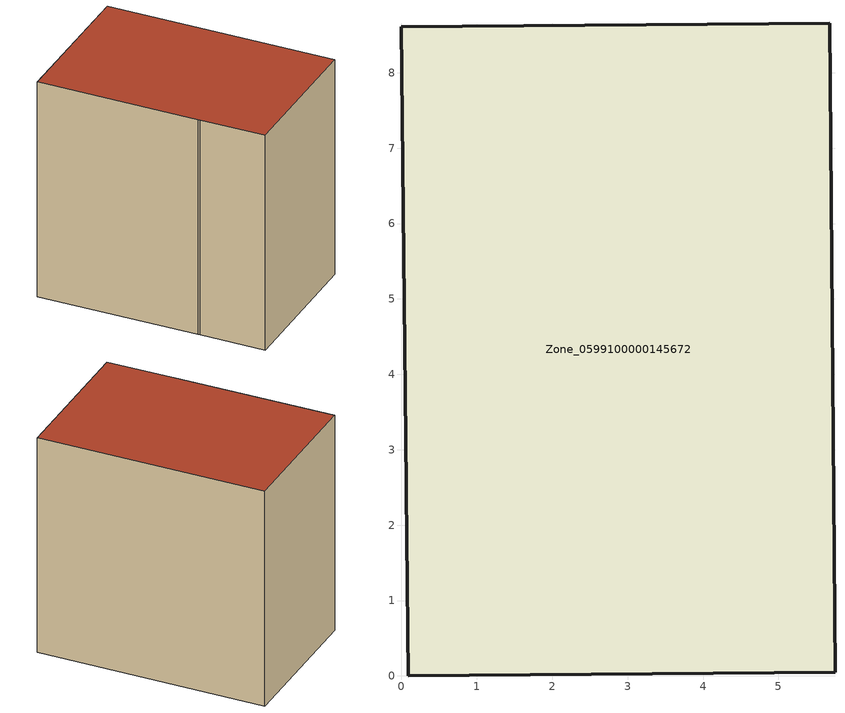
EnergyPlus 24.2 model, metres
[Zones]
Zone_0599100000145672
 floor ground (C_G): 0.09,0 0.06,2.44 0.07,2.54 0,8.61 5.68,8.66 5.75,0.05 z0
 wall outside (C_F): 0.09,0 5.75,0.05 5.68,8.66 0,8.61 0.07,2.54 0.06,2.44 0.09,0 z0:8.52
 roof outside (C_R): 0.06,2.44 0.09,0 5.75,0.05 5.68,8.66 0,8.61 0.07,2.54 z8.52
[BUILDING]
Pand.0599100000145672: North Axis=0; Terrain=City; Loads Convergence Tolerance Value=0.04; Temperature Convergence Tolerance Value=0.4; Solar Distribution=FullExterior; Maximum Number of Warmup Days=25; Minimum Number of Warmup Days=1
[Site:Location]
Rotterdam.The.Hague.AP_ZH_NLD Design_Conditions: Latitude=51.96; Longitude=4.45; Time Zone=1; Elevation=-4.5
[SITE:GROUNDTEMPERATURE:BUILDINGSURFACE]
18, 18, 18, 18, 18, 18, 18, 18, 18, 18, 18, 18
[MATERIAL] Thermal Absorptance=0.9; Solar Absorptance=0.7; Visible Absorptance=0.7
Name | Roughness | Thickness | Conductivity | Density | Specific Heat
G.TC.1975-1991 | MediumSmooth | 0.15 | 0.288461 | 540 | 1210
F.TC.1975-1991 | Rough | 0.3 | 0.230769 | 1920 | 840
R.TC.1975-1991 | MediumRough | 0.2 | 0.153846 | 1500 | 1000
[CONSTRUCTION]
C_G: G.TC.1975-1991
C_F: F.TC.1975-1991
C_R: R.TC.1975-1991
[ZONE]
Zone_0599100000145672: Type=1; Multiplier=1; Ceiling Height=Autocalculate; Volume=Autocalculate; Floor Area=autocalculate; Part of Total Floor Area=Yes
[ZONEINFILTRATION:DESIGNFLOWRATE]
Infil_Zone_0599100000145672: Zone or ZoneList or Space or SpaceList=Zone_0599100000145672; Schedule=AlwaysOn; Design Flow Rate Calculation Method=Flow/Area; Flow Rate per Floor Area=0.003; Constant Term Coefficient=1; Temperature Term Coefficient=0; Velocity Term Coefficient=0; Velocity Squared Term Coefficient=0
[HVACTEMPLATE:ZONE:IDEALLOADSAIRSYSTEM]
Zone_0599100000145672: Maximum Heating Supply Air Temperature=50; Minimum Cooling Supply Air Temperature=13; Maximum Heating Supply Air Humidity Ratio=0.0156; Minimum Cooling Supply Air Humidity Ratio=0.0077; Heating Limit=NoLimit; Cooling Limit=NoLimit; Dehumidification Control Type=ConstantSensibleHeatRatio; Cooling Sensible Heat Ratio=0.7; Dehumidification Setpoint=60; Humidification Control Type=None; Humidification Setpoint=30; Outdoor Air Method=None; Outdoor Air Flow Rate per Person=0.00944; Outdoor Air Flow Rate per Zone Floor Area=0; Outdoor Air Flow Rate per Zone=0; Demand Controlled Ventilation Type=None; Outdoor Air Economizer Type=NoEconomizer; Heat Recovery Type=None; Sensible Heat Recovery Effectiveness=0.7; Latent Heat Recovery Effectiveness=0.65
[ZONECONTROL:THERMOSTAT]
ThermostatControl_Zone_0599100000145672: Zone or ZoneList=Zone_0599100000145672; Control Type Schedule=DualSetpointControlType; Control 1=Thermostat_Zone_0599100000145672; Temperature Difference Between Cutout And Setpoint=0
[THERMOSTATSETPOINT:DUALSETPOINT]
Thermostat_Zone_0599100000145672: Heating Setpoint Temperature Schedule=HeatingSetpoint_Zone_0599100000145672; Cooling Setpoint Temperature Schedule=CoolingSetpoint_Zone_0599100000145672
[SCHEDULE:COMPACT]
HeatingSetpoint_Zone_0599100000145672: Through: 12/31, For: AllDays, Until: 24:00, 21
CoolingSetpoint_Zone_0599100000145672: Through: 12/31, For: AllDays, Until: 24:00, 24
DualSetpointControlType: Through: 12/31, For: AllDays, Until: 24:00, 4
AlwaysOn: Through: 12/31, For: AllDays, Until: 24:00, 1
